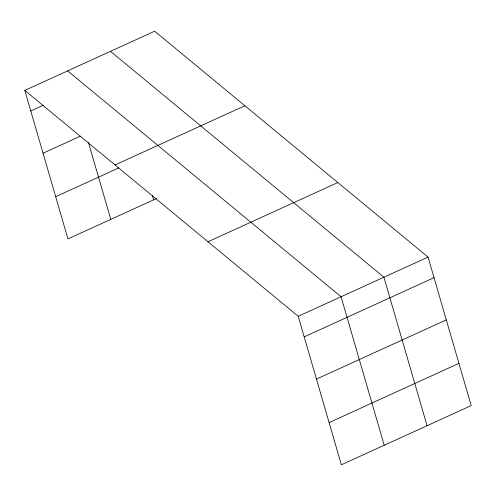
<?xml version="1.0" encoding="UTF-8"?>
<svg xmlns="http://www.w3.org/2000/svg" width="496" height="496" viewBox="0 0 496 496"><rect width="100%" height="100%" fill="white"/><g stroke="black" fill="none" stroke-linecap="round" stroke-linejoin="round"><path stroke-width="0.74" d="M24.8 90.408L154.647 31.205L428.054 257.089L471.2 405.592L341.353 464.795L298.214 316.293L24.8 90.408L67.946 238.911L156.445 198.555M30.783 110.992L43.425 105.226M43.047 153.208L80.271 136.233M115.029 164.951L244.869 105.747M55.682 196.695L118.897 167.871M207.985 241.75L337.832 182.547M298.214 316.293L428.054 257.089M304.191 336.877L434.037 277.673M316.454 379.093L446.301 319.889M329.09 422.58L458.936 363.382M110.496 51.336L383.91 277.221L427.05 425.723M67.648 70.872L341.062 296.757L384.202 445.259M152.353 195.393L153.642 199.838M88.462 142.513L110.794 219.375"/></g></svg>
